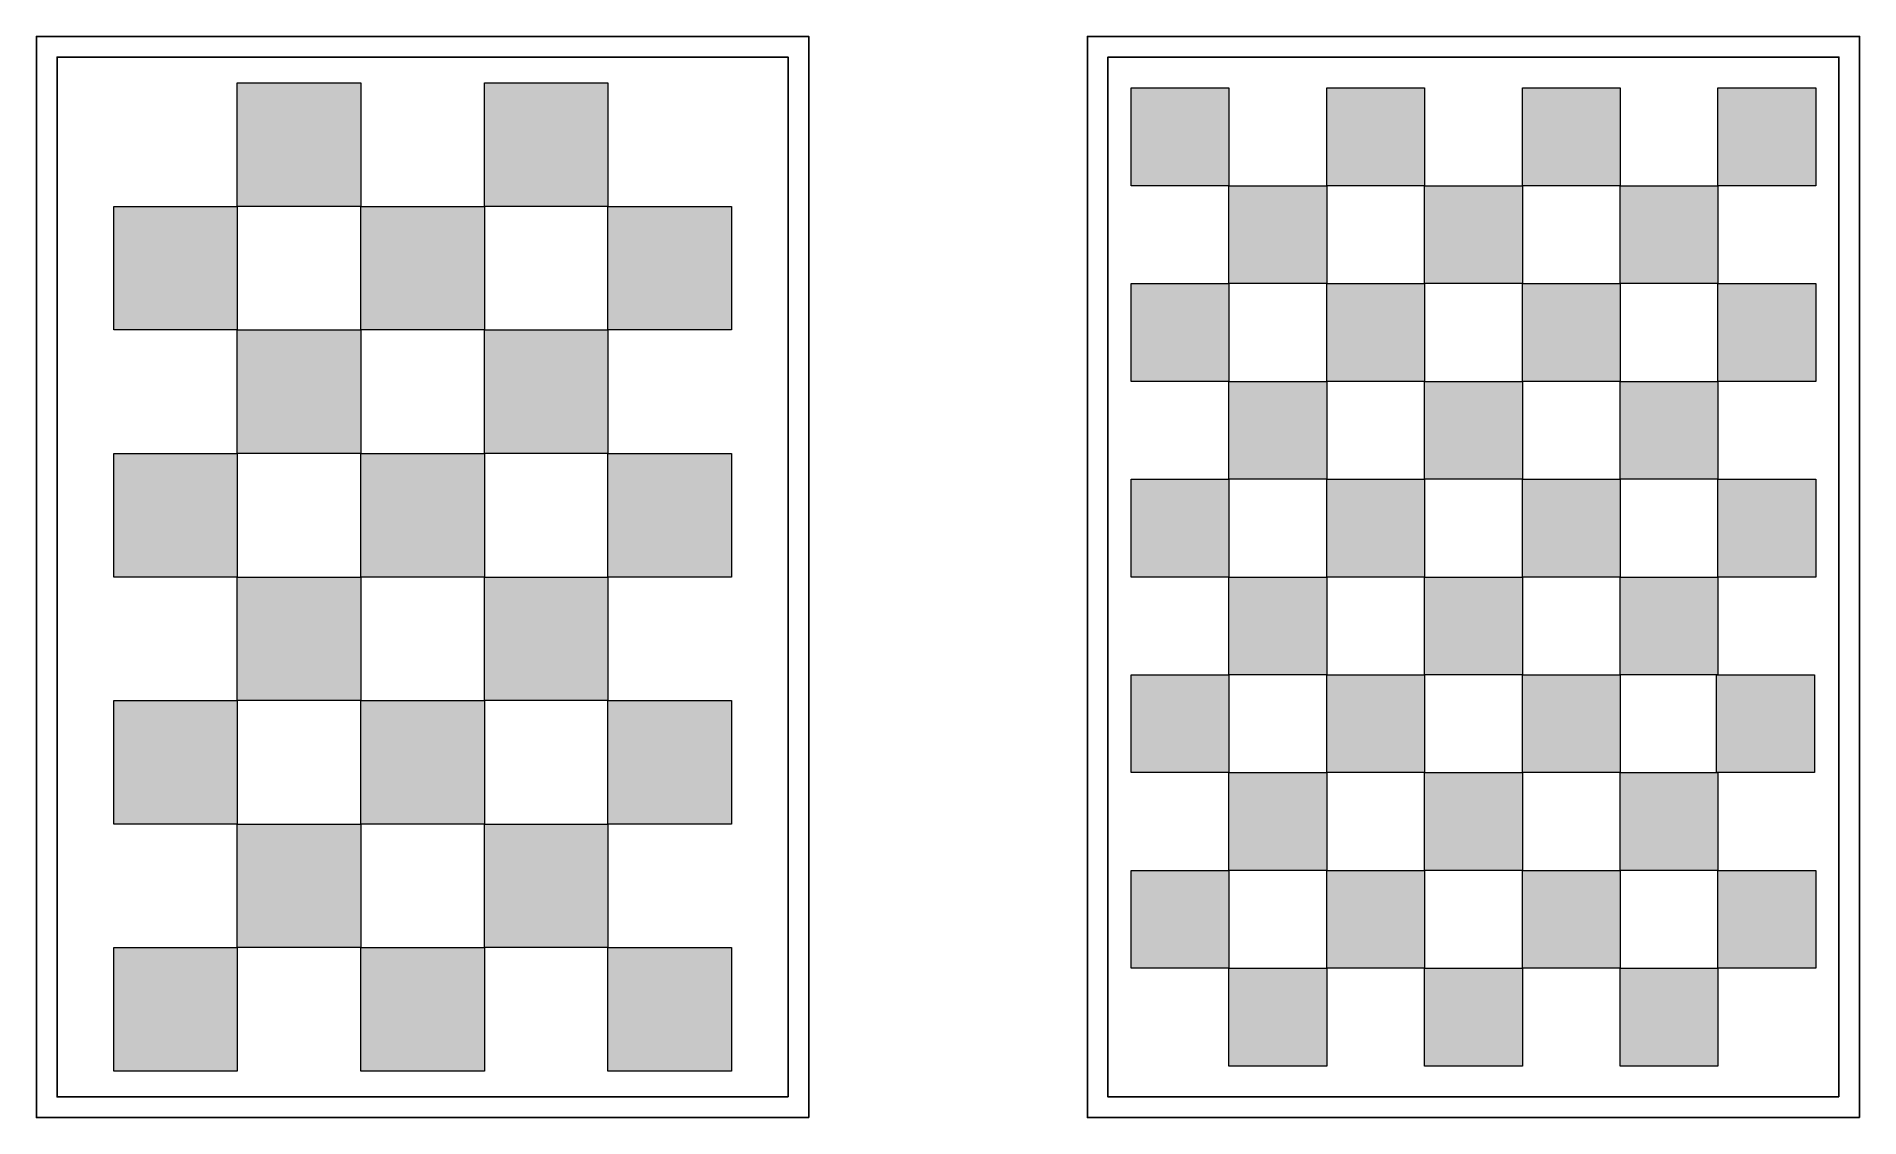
# Model space of a CAD drawing. Header units: millimetres. Extents: x -196 to 158, y 0 to 210.
import ezdxf

# ---------------------------------------------------------------- set-up
doc = ezdxf.new("R2010")
doc.units = ezdxf.units.MM

msp = doc.modelspace()

# ---------------------------------------------------------------- hatches: boundary and pattern name
at = {"lineweight": 0}
h = msp.add_hatch(color=256, dxfattribs=at)
h.set_gradient(color1=(5, 0, 0), color2=(0, 0, 0), one_color=1)
h.paths.add_polyline_path([(-132.97, 177), (-156.97, 177), (-156.97, 201), (-132.97, 201)])
h = msp.add_hatch(color=256, dxfattribs=at)
h.set_gradient(color1=(5, 0, 0), color2=(0, 0, 0), one_color=1)
h.paths.add_polyline_path([(-84.97, 177), (-108.97, 177), (-108.97, 201), (-84.97, 201)])
h = msp.add_hatch(color=256, dxfattribs=at)
h.set_gradient(color1=(5, 0, 0), color2=(0, 0, 0), one_color=1)
h.paths.add_polyline_path([(35.66, 181), (16.66, 181), (16.66, 200), (35.66, 200)])
h = msp.add_hatch(color=256, dxfattribs=at)
h.set_gradient(color1=(5, 0, 0), color2=(0, 0, 0), one_color=1)
h.paths.add_polyline_path([(73.66, 181), (54.66, 181), (54.66, 200), (73.66, 200)])
h = msp.add_hatch(color=256, dxfattribs=at)
h.set_gradient(color1=(5, 0, 0), color2=(0, 0, 0), one_color=1)
h.paths.add_polyline_path([(111.66, 181), (92.66, 181), (92.66, 200), (111.66, 200)])
h = msp.add_hatch(color=256, dxfattribs=at)
h.set_gradient(color1=(5, 0, 0), color2=(0, 0, 0), one_color=1)
h.paths.add_polyline_path([(149.66, 181), (130.66, 181), (130.66, 200), (149.66, 200)])
h = msp.add_hatch(color=256, dxfattribs=at)
h.set_gradient(color1=(5, 0, 0), color2=(0, 0, 0), one_color=1)
h.paths.add_polyline_path([(54.66, 162), (35.66, 162), (35.66, 181), (54.66, 181)])
h = msp.add_hatch(color=256, dxfattribs=at)
h.set_gradient(color1=(5, 0, 0), color2=(0, 0, 0), one_color=1)
h.paths.add_polyline_path([(92.66, 162), (73.66, 162), (73.66, 181), (92.66, 181)])
h = msp.add_hatch(color=256, dxfattribs=at)
h.set_gradient(color1=(5, 0, 0), color2=(0, 0, 0), one_color=1)
h.paths.add_polyline_path([(130.66, 162), (111.66, 162), (111.66, 181), (130.66, 181)])
h = msp.add_hatch(color=256, dxfattribs=at)
h.set_gradient(color1=(5, 0, 0), color2=(0, 0, 0), one_color=1)
h.paths.add_polyline_path([(-156.97, 153), (-180.97, 153), (-180.97, 177), (-156.97, 177)])
h = msp.add_hatch(color=256, dxfattribs=at)
h.set_gradient(color1=(5, 0, 0), color2=(0, 0, 0), one_color=1)
h.paths.add_polyline_path([(-108.97, 153), (-132.97, 153), (-132.97, 177), (-108.97, 177)])
h = msp.add_hatch(color=256, dxfattribs=at)
h.set_gradient(color1=(5, 0, 0), color2=(0, 0, 0), one_color=1)
h.paths.add_polyline_path([(-60.97, 153), (-84.97, 153), (-84.97, 177), (-60.97, 177)])
h = msp.add_hatch(color=256, dxfattribs=at)
h.set_gradient(color1=(5, 0, 0), color2=(0, 0, 0), one_color=1)
h.paths.add_polyline_path([(35.66, 143), (16.66, 143), (16.66, 162), (35.66, 162)])
h = msp.add_hatch(color=256, dxfattribs=at)
h.set_gradient(color1=(5, 0, 0), color2=(0, 0, 0), one_color=1)
h.paths.add_polyline_path([(73.66, 143), (54.66, 143), (54.66, 162), (73.66, 162)])
h = msp.add_hatch(color=256, dxfattribs=at)
h.set_gradient(color1=(5, 0, 0), color2=(0, 0, 0), one_color=1)
h.paths.add_polyline_path([(111.66, 143), (92.66, 143), (92.66, 162), (111.66, 162)])
h = msp.add_hatch(color=256, dxfattribs=at)
h.set_gradient(color1=(5, 0, 0), color2=(0, 0, 0), one_color=1)
h.paths.add_polyline_path([(149.66, 143), (130.66, 143), (130.66, 162), (149.66, 162)])
h = msp.add_hatch(color=256, dxfattribs=at)
h.set_gradient(color1=(5, 0, 0), color2=(0, 0, 0), one_color=1)
h.paths.add_polyline_path([(-132.97, 129), (-156.97, 129), (-156.97, 153), (-132.97, 153)])
h = msp.add_hatch(color=256, dxfattribs=at)
h.set_gradient(color1=(5, 0, 0), color2=(0, 0, 0), one_color=1)
h.paths.add_polyline_path([(-84.97, 129), (-108.97, 129), (-108.97, 153), (-84.97, 153)])
h = msp.add_hatch(color=256, dxfattribs=at)
h.set_gradient(color1=(5, 0, 0), color2=(0, 0, 0), one_color=1)
h.paths.add_polyline_path([(54.66, 124), (35.66, 124), (35.66, 143), (54.66, 143)])
h = msp.add_hatch(color=256, dxfattribs=at)
h.set_gradient(color1=(5, 0, 0), color2=(0, 0, 0), one_color=1)
h.paths.add_polyline_path([(92.66, 124), (73.66, 124), (73.66, 143), (92.66, 143)])
h = msp.add_hatch(color=256, dxfattribs=at)
h.set_gradient(color1=(5, 0, 0), color2=(0, 0, 0), one_color=1)
h.paths.add_polyline_path([(130.66, 124), (111.66, 124), (111.66, 143), (130.66, 143)])
h = msp.add_hatch(color=256, dxfattribs=at)
h.set_gradient(color1=(5, 0, 0), color2=(0, 0, 0), one_color=1)
h.paths.add_polyline_path([(-156.97, 105), (-180.97, 105), (-180.97, 129), (-156.97, 129)])
h = msp.add_hatch(color=256, dxfattribs=at)
h.set_gradient(color1=(5, 0, 0), color2=(0, 0, 0), one_color=1)
h.paths.add_polyline_path([(-108.97, 105), (-132.97, 105), (-132.97, 129), (-108.97, 129)])
h = msp.add_hatch(color=256, dxfattribs=at)
h.set_gradient(color1=(5, 0, 0), color2=(0, 0, 0), one_color=1)
h.paths.add_polyline_path([(-60.97, 105), (-84.97, 105), (-84.97, 129), (-60.97, 129)])
h = msp.add_hatch(color=256, dxfattribs=at)
h.set_gradient(color1=(5, 0, 0), color2=(0, 0, 0), one_color=1)
h.paths.add_polyline_path([(35.66, 105), (16.66, 105), (16.66, 124), (35.66, 124)])
h = msp.add_hatch(color=256, dxfattribs=at)
h.set_gradient(color1=(5, 0, 0), color2=(0, 0, 0), one_color=1)
h.paths.add_polyline_path([(73.66, 105), (54.66, 105), (54.66, 124), (73.66, 124)])
h = msp.add_hatch(color=256, dxfattribs=at)
h.set_gradient(color1=(5, 0, 0), color2=(0, 0, 0), one_color=1)
h.paths.add_polyline_path([(111.66, 105), (92.66, 105), (92.66, 124), (111.66, 124)])
h = msp.add_hatch(color=256, dxfattribs=at)
h.set_gradient(color1=(5, 0, 0), color2=(0, 0, 0), one_color=1)
h.paths.add_polyline_path([(149.66, 105), (130.66, 105), (130.66, 124), (149.66, 124)])
h = msp.add_hatch(color=256, dxfattribs=at)
h.set_gradient(color1=(5, 0, 0), color2=(0, 0, 0), one_color=1)
h.paths.add_polyline_path([(-132.97, 81), (-156.97, 81), (-156.97, 105), (-132.97, 105)])
h = msp.add_hatch(color=256, dxfattribs=at)
h.set_gradient(color1=(5, 0, 0), color2=(0, 0, 0), one_color=1)
h.paths.add_polyline_path([(-84.97, 81), (-108.97, 81), (-108.97, 105), (-84.97, 105)])
h = msp.add_hatch(color=256, dxfattribs=at)
h.set_gradient(color1=(5, 0, 0), color2=(0, 0, 0), one_color=1)
h.paths.add_polyline_path([(54.66, 86), (35.66, 86), (35.66, 105), (54.66, 105)])
h = msp.add_hatch(color=256, dxfattribs=at)
h.set_gradient(color1=(5, 0, 0), color2=(0, 0, 0), one_color=1)
h.paths.add_polyline_path([(92.66, 86), (73.66, 86), (73.66, 105), (92.66, 105)])
h = msp.add_hatch(color=256, dxfattribs=at)
h.set_gradient(color1=(5, 0, 0), color2=(0, 0, 0), one_color=1)
h.paths.add_polyline_path([(130.66, 86), (111.66, 86), (111.66, 105), (130.66, 105)])
h = msp.add_hatch(color=256, dxfattribs=at)
h.set_gradient(color1=(5, 0, 0), color2=(0, 0, 0), one_color=1)
h.paths.add_polyline_path([(35.66, 67), (16.66, 67), (16.66, 86), (35.66, 86)])
h = msp.add_hatch(color=256, dxfattribs=at)
h.set_gradient(color1=(5, 0, 0), color2=(0, 0, 0), one_color=1)
h.paths.add_polyline_path([(73.66, 67), (54.66, 67), (54.66, 86), (73.66, 86)])
h = msp.add_hatch(color=256, dxfattribs=at)
h.set_gradient(color1=(5, 0, 0), color2=(0, 0, 0), one_color=1)
h.paths.add_polyline_path([(111.66, 67), (92.66, 67), (92.66, 86), (111.66, 86)])
h = msp.add_hatch(color=256, dxfattribs=at)
h.set_gradient(color1=(5, 0, 0), color2=(0, 0, 0), one_color=1)
h.paths.add_polyline_path([(149.38, 67), (130.38, 67), (130.38, 86), (149.38, 86)])
h = msp.add_hatch(color=256, dxfattribs=at)
h.set_gradient(color1=(5, 0, 0), color2=(0, 0, 0), one_color=1)
h.paths.add_polyline_path([(-156.97, 57), (-180.97, 57), (-180.97, 81), (-156.97, 81)])
h = msp.add_hatch(color=256, dxfattribs=at)
h.set_gradient(color1=(5, 0, 0), color2=(0, 0, 0), one_color=1)
h.paths.add_polyline_path([(-108.97, 57), (-132.97, 57), (-132.97, 81), (-108.97, 81)])
h = msp.add_hatch(color=256, dxfattribs=at)
h.set_gradient(color1=(5, 0, 0), color2=(0, 0, 0), one_color=1)
h.paths.add_polyline_path([(-60.97, 57), (-84.97, 57), (-84.97, 81), (-60.97, 81)])
h = msp.add_hatch(color=256, dxfattribs=at)
h.set_gradient(color1=(5, 0, 0), color2=(0, 0, 0), one_color=1)
h.paths.add_polyline_path([(54.66, 48), (35.66, 48), (35.66, 67), (54.66, 67)])
h = msp.add_hatch(color=256, dxfattribs=at)
h.set_gradient(color1=(5, 0, 0), color2=(0, 0, 0), one_color=1)
h.paths.add_polyline_path([(92.66, 48), (73.66, 48), (73.66, 67), (92.66, 67)])
h = msp.add_hatch(color=256, dxfattribs=at)
h.set_gradient(color1=(5, 0, 0), color2=(0, 0, 0), one_color=1)
h.paths.add_polyline_path([(130.66, 48), (111.66, 48), (111.66, 67), (130.66, 67)])
h = msp.add_hatch(color=256, dxfattribs=at)
h.set_gradient(color1=(5, 0, 0), color2=(0, 0, 0), one_color=1)
h.paths.add_polyline_path([(-132.97, 33), (-156.97, 33), (-156.97, 57), (-132.97, 57)])
h = msp.add_hatch(color=256, dxfattribs=at)
h.set_gradient(color1=(5, 0, 0), color2=(0, 0, 0), one_color=1)
h.paths.add_polyline_path([(-84.97, 33), (-108.97, 33), (-108.97, 57), (-84.97, 57)])
h = msp.add_hatch(color=256, dxfattribs=at)
h.set_gradient(color1=(5, 0, 0), color2=(0, 0, 0), one_color=1)
h.paths.add_polyline_path([(35.66, 29), (16.66, 29), (16.66, 48), (35.66, 48)])
h = msp.add_hatch(color=256, dxfattribs=at)
h.set_gradient(color1=(5, 0, 0), color2=(0, 0, 0), one_color=1)
h.paths.add_polyline_path([(73.66, 29), (54.66, 29), (54.66, 48), (73.66, 48)])
h = msp.add_hatch(color=256, dxfattribs=at)
h.set_gradient(color1=(5, 0, 0), color2=(0, 0, 0), one_color=1)
h.paths.add_polyline_path([(111.66, 29), (92.66, 29), (92.66, 48), (111.66, 48)])
h = msp.add_hatch(color=256, dxfattribs=at)
h.set_gradient(color1=(5, 0, 0), color2=(0, 0, 0), one_color=1)
h.paths.add_polyline_path([(149.66, 29), (130.66, 29), (130.66, 48), (149.66, 48)])
h = msp.add_hatch(color=256, dxfattribs=at)
h.set_gradient(color1=(5, 0, 0), color2=(0, 0, 0), one_color=1)
h.paths.add_polyline_path([(-156.97, 9), (-180.97, 9), (-180.97, 33), (-156.97, 33)])
h = msp.add_hatch(color=256, dxfattribs=at)
h.set_gradient(color1=(5, 0, 0), color2=(0, 0, 0), one_color=1)
h.paths.add_polyline_path([(-108.97, 9), (-132.97, 9), (-132.97, 33), (-108.97, 33)])
h = msp.add_hatch(color=256, dxfattribs=at)
h.set_gradient(color1=(5, 0, 0), color2=(0, 0, 0), one_color=1)
h.paths.add_polyline_path([(-60.97, 9), (-84.97, 9), (-84.97, 33), (-60.97, 33)])
h = msp.add_hatch(color=256, dxfattribs=at)
h.set_gradient(color1=(5, 0, 0), color2=(0, 0, 0), one_color=1)
h.paths.add_polyline_path([(54.66, 10), (35.66, 10), (35.66, 29), (54.66, 29)])
h = msp.add_hatch(color=256, dxfattribs=at)
h.set_gradient(color1=(5, 0, 0), color2=(0, 0, 0), one_color=1)
h.paths.add_polyline_path([(92.66, 10), (73.66, 10), (73.66, 29), (92.66, 29)])
h = msp.add_hatch(color=256, dxfattribs=at)
h.set_gradient(color1=(5, 0, 0), color2=(0, 0, 0), one_color=1)
h.paths.add_polyline_path([(130.66, 10), (111.66, 10), (111.66, 29), (130.66, 29)])

# ---------------------------------------------------------------- linework, layer by layer
for points in [[(-45.97, 0), (-195.97, 0), (-195.97, 210), (-45.97, 210)], [(158.16, 0), (8.16, 0), (8.16, 210), (158.16, 210)], [(-49.97, 4), (-191.97, 4), (-191.97, 206), (-49.97, 206)], [(154.16, 4), (12.16, 4), (12.16, 206), (154.16, 206)]]:
    msp.add_lwpolyline(points, close=True)
for points in [[(-132.97, 177), (-156.97, 177), (-156.97, 201), (-132.97, 201)], [(-84.97, 177), (-108.97, 177), (-108.97, 201), (-84.97, 201)], [(35.66, 181), (16.66, 181), (16.66, 200), (35.66, 200)], [(73.66, 181), (54.66, 181), (54.66, 200), (73.66, 200)], [(111.66, 181), (92.66, 181), (92.66, 200), (111.66, 200)], [(149.66, 181), (130.66, 181), (130.66, 200), (149.66, 200)], [(54.66, 162), (35.66, 162), (35.66, 181), (54.66, 181)], [(92.66, 162), (73.66, 162), (73.66, 181), (92.66, 181)], [(130.66, 162), (111.66, 162), (111.66, 181), (130.66, 181)], [(-156.97, 153), (-180.97, 153), (-180.97, 177), (-156.97, 177)], [(-108.97, 153), (-132.97, 153), (-132.97, 177), (-108.97, 177)], [(-60.97, 153), (-84.97, 153), (-84.97, 177), (-60.97, 177)], [(35.66, 143), (16.66, 143), (16.66, 162), (35.66, 162)], [(73.66, 143), (54.66, 143), (54.66, 162), (73.66, 162)], [(111.66, 143), (92.66, 143), (92.66, 162), (111.66, 162)], [(149.66, 143), (130.66, 143), (130.66, 162), (149.66, 162)], [(-132.97, 129), (-156.97, 129), (-156.97, 153), (-132.97, 153)], [(-84.97, 129), (-108.97, 129), (-108.97, 153), (-84.97, 153)], [(54.66, 124), (35.66, 124), (35.66, 143), (54.66, 143)], [(92.66, 124), (73.66, 124), (73.66, 143), (92.66, 143)], [(130.66, 124), (111.66, 124), (111.66, 143), (130.66, 143)], [(-156.97, 105), (-180.97, 105), (-180.97, 129), (-156.97, 129)], [(-108.97, 105), (-132.97, 105), (-132.97, 129), (-108.97, 129)], [(-60.97, 105), (-84.97, 105), (-84.97, 129), (-60.97, 129)], [(35.66, 105), (16.66, 105), (16.66, 124), (35.66, 124)], [(73.66, 105), (54.66, 105), (54.66, 124), (73.66, 124)], [(111.66, 105), (92.66, 105), (92.66, 124), (111.66, 124)], [(149.66, 105), (130.66, 105), (130.66, 124), (149.66, 124)], [(-132.97, 81), (-156.97, 81), (-156.97, 105), (-132.97, 105)], [(-84.97, 81), (-108.97, 81), (-108.97, 105), (-84.97, 105)], [(54.66, 86), (35.66, 86), (35.66, 105), (54.66, 105)], [(92.66, 86), (73.66, 86), (73.66, 105), (92.66, 105)], [(130.66, 86), (111.66, 86), (111.66, 105), (130.66, 105)], [(35.66, 67), (16.66, 67), (16.66, 86), (35.66, 86)], [(73.66, 67), (54.66, 67), (54.66, 86), (73.66, 86)], [(111.66, 67), (92.66, 67), (92.66, 86), (111.66, 86)], [(149.38, 67), (130.38, 67), (130.38, 86), (149.38, 86)], [(-156.97, 57), (-180.97, 57), (-180.97, 81), (-156.97, 81)], [(-108.97, 57), (-132.97, 57), (-132.97, 81), (-108.97, 81)], [(-60.97, 57), (-84.97, 57), (-84.97, 81), (-60.97, 81)], [(54.66, 48), (35.66, 48), (35.66, 67), (54.66, 67)], [(92.66, 48), (73.66, 48), (73.66, 67), (92.66, 67)], [(130.66, 48), (111.66, 48), (111.66, 67), (130.66, 67)], [(-132.97, 33), (-156.97, 33), (-156.97, 57), (-132.97, 57)], [(-84.97, 33), (-108.97, 33), (-108.97, 57), (-84.97, 57)], [(35.66, 29), (16.66, 29), (16.66, 48), (35.66, 48)], [(73.66, 29), (54.66, 29), (54.66, 48), (73.66, 48)], [(111.66, 29), (92.66, 29), (92.66, 48), (111.66, 48)], [(149.66, 29), (130.66, 29), (130.66, 48), (149.66, 48)], [(-156.97, 9), (-180.97, 9), (-180.97, 33), (-156.97, 33)], [(-108.97, 9), (-132.97, 9), (-132.97, 33), (-108.97, 33)], [(-60.97, 9), (-84.97, 9), (-84.97, 33), (-60.97, 33)], [(54.66, 10), (35.66, 10), (35.66, 29), (54.66, 29)], [(92.66, 10), (73.66, 10), (73.66, 29), (92.66, 29)], [(130.66, 10), (111.66, 10), (111.66, 29), (130.66, 29)]]:
    msp.add_lwpolyline(points, close=True, dxfattribs=at)

doc.saveas('drawing.dxf')
